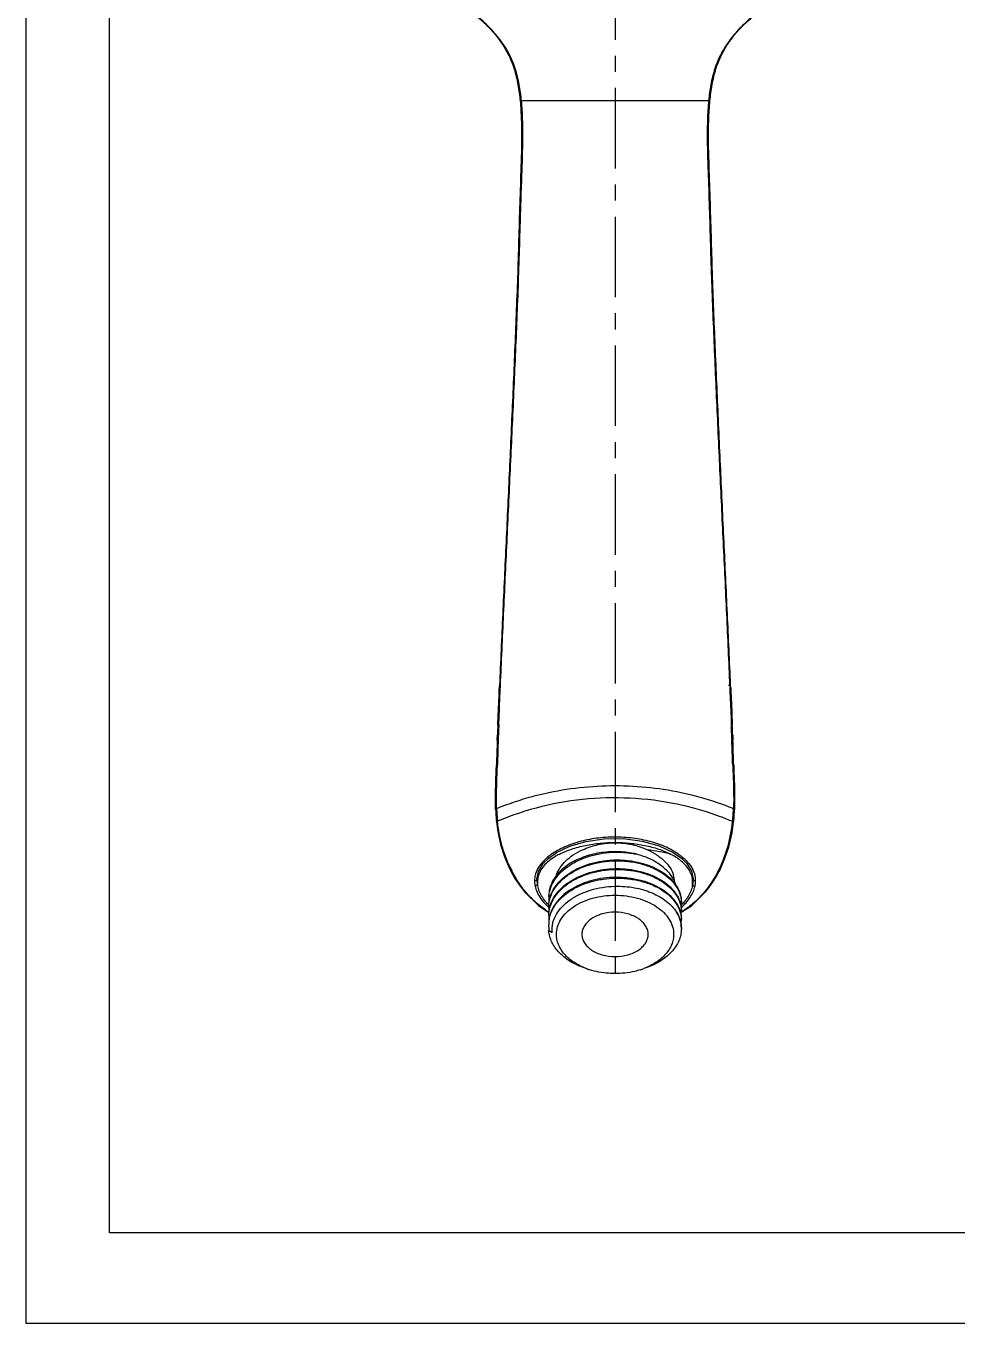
# Model space of a CAD drawing. Header units: millimetres. Extents: x 1664 to 1961, y 530 to 950.
# Drawn here: x 1663.6 to 1808.2, y 530.1 to 731.5 of the extents above; entities that cross this region are included whole.
import ezdxf

# ---------------------------------------------------------------- set-up
doc = ezdxf.new("R2010")
doc.units = ezdxf.units.MM
doc.header["$LTSCALE"] = 10
doc.header["$MEASUREMENT"] = 0
doc.linetypes.add('CENTER', pattern=[2, 1.25, -0.25, 0.25, -0.25])
doc.layers.get('0').update_dxf_attribs({"color": 2, "linetype": 'CONTINUOUS'})
doc.layers.add('1', color=1, linetype='CENTER')
doc.layers.add('TXT', color=4, linetype='CONTINUOUS')

# ---------------------------------------------------------------- blocks, each defined once
blk = doc.blocks.new('BORDER')
for p, q in [((1, 1), (0, 1)), ((0, 1), (0, 0))]:
    blk.add_line(p, q)

msp = doc.modelspace()

# ---------------------------------------------------------------- linework, layer by layer
at = {"color": 7, "linetype": 'Continuous'}
for p, q in [((1740.55, 719.9), (1740.55, 719.93)), ((1740.81, 719.93), (1740.55, 719.93)), ((1755.08, 719.93), (1740.81, 719.93)), ((1769.35, 719.93), (1755.08, 719.93)), ((1769.44, 719.93), (1769.35, 719.93)), ((1769.53, 719.93), (1769.44, 719.93)), ((1769.62, 719.93), (1769.53, 719.93)), ((1769.62, 719.93), (1769.61, 719.9)), ((1737.14, 629.07), (1737.13, 628.95)), ((1737.27, 628.95), (1737.28, 629.06)), ((1772.77, 629.09), (1772.71, 629.11)), ((1772.89, 629.06), (1772.89, 628.95)), ((1773.03, 629.07), (1773.03, 629.12)), ((1773.03, 628.95), (1773.03, 629.07)), ((1736.87, 622.98), (1736.88, 623.07)), ((1736.87, 622.98), (1736.87, 622.95)), ((1737.02, 623.03), (1737.02, 623.07)), ((1737.02, 622.98), (1737.02, 623.03)), ((1773.14, 623.07), (1773.14, 623.03)), ((1773.14, 623.03), (1773.15, 622.94)), ((1773.29, 623.07), (1773.29, 622.98)), ((1773.29, 622.95), (1773.29, 622.98)), ((1736.78, 620.67), (1736.79, 620.72)), ((1736.78, 620.67), (1736.78, 620.63)), ((1736.79, 620.72), (1736.81, 621.43)), ((1736.93, 620.72), (1736.93, 620.75)), ((1736.93, 620.66), (1736.93, 620.72)), ((1773.23, 620.75), (1773.24, 620.63)), ((1773.35, 621.41), (1773.38, 620.76)), ((1773.38, 620.76), (1773.38, 620.63)), ((1736.65, 616.63), (1736.65, 616.75)), ((1736.8, 616.63), (1736.8, 616.75)), ((1773.36, 616.73), (1773.37, 616.63)), ((1773.51, 616.73), (1773.51, 616.63)), ((1736.53, 609.86), (1736.53, 609.95)), ((1773.48, 609.95), (1773.48, 609.86)), ((1773.63, 609.95), (1773.63, 609.86)), ((1736.66, 607.94), (1736.66, 607.99)), ((1773.5, 607.89), (1773.5, 607.94)), ((1743.9, 601.43), (1744.79, 602.3)), ((1744.79, 602.3), (1744.79, 602.3)), ((1765.38, 602.3), (1765.38, 602.3)), ((1738.89, 600.28), (1738.96, 600.14)), ((1742.94, 598.99), (1742.94, 599)), ((1743.04, 599.54), (1743.03, 598.6)), ((1755.08, 599.31), (1755.07, 599.31)), ((1766.98, 600.25), (1767.23, 599.01)), ((1767.13, 598.6), (1767.12, 599.54)), ((1767.23, 599.01), (1767.23, 598.99)), ((1770.92, 599.61), (1771.2, 600.14)), ((1771.2, 600.14), (1771.28, 600.28)), ((1740.39, 597.85), (1741.01, 597.07)), ((1741.01, 597.07), (1743.18, 594.93)), ((1741.01, 597.07), (1741.01, 597.07)), ((1766.94, 594.88), (1769.13, 597.03)), ((1769.13, 597.03), (1769.65, 597.68)), ((1769.13, 597.03), (1769.13, 597.03)), ((1743.18, 594.93), (1744.8, 593.86)), ((1744.78, 596.38), (1744.78, 595.98)), ((1765.37, 593.87), (1766.94, 594.88)), ((1744.79, 591.63), (1744.78, 591.94)), ((1744.79, 591.63), (1744.79, 591.03)), ((1745.3, 590.66), (1744.79, 591.03)), ((1751.12, 584.95), (1750.6, 585.12)), ((1759.04, 584.95), (1759.56, 585.12))]:
    msp.add_line(p, q, dxfattribs=at)
for points in [[(1736.66, 607.94), (1736.87, 606.4), (1737.3, 604.41), (1737.86, 602.63), (1738.47, 601.13), (1738.89, 600.28)], [(1771.28, 600.28), (1772, 601.84), (1772.75, 603.99), (1773.26, 606.22), (1773.5, 607.89)], [(1744.79, 602.3), (1746.01, 603.15), (1748.06, 604.14), (1750.56, 604.87), (1753.37, 605.28), (1756.34, 605.31), (1759.28, 604.94), (1761.93, 604.2), (1764.11, 603.18), (1765.38, 602.3)], [(1742.94, 599), (1743.18, 600.23), (1743.9, 601.43)], [(1765.38, 602.3), (1766.24, 601.45), (1766.98, 600.25)], [(1738.96, 600.14), (1739.54, 599.12), (1740.39, 597.85)], [(1769.65, 597.68), (1770.34, 598.67), (1770.92, 599.61)]]:
    msp.add_lwpolyline(points, dxfattribs=at)
for centre, radius, start, end in [((1760.04, 579.97), 50.75, 75.3364, 75.4731), ((2067.86, 608.91), 331.29, 177.5719, 177.8345), ((2038.4, 610.47), 301.64, 177.6228, 177.7562), ((1496.29, 611.27), 277.11, 2.276, 2.4147), ((1459.32, 609.59), 314.25, 2.1544, 2.4354), ((2830.77, 582.48), 1094.65, 178.00264, 178.20586), ((2956.18, 579.33), 1219.95, 178.05825, 178.24224), ((2134.75, 606.75), 398.06, 177.7647, 177.9839), ((1408.56, 608.08), 364.89, 1.9908, 2.2295), ((761.52, 586), 1012.3, 1.73944, 1.96019), ((1009.97, 593.42), 763.9, 1.74905, 2.04169), ((1764.4, 610.8), 27.88, 181.9397, 183.2166), ((1764.18, 610.79), 27.66, 183.2147, 184.5461), ((1763.61, 610.74), 27.09, 184.5452, 185.8348), ((1767.17, 611.11), 30.51, 182.18, 182.3346), ((1767.25, 611.11), 30.59, 182.3346, 183.377), ((1766.68, 611.07), 30.01, 183.3732, 184.6132), ((1765.71, 611), 29.04, 184.6137, 185.9199), ((1742.69, 611.15), 30.82, 354.0485, 355.319), ((1743.87, 611.09), 29.63, 355.2403, 356.5787), ((1747.35, 610.86), 26.14, 356.6412, 357.8258), ((1746.07, 610.79), 27.58, 354.075, 355.3128), ((1746.55, 610.75), 27.1, 355.2956, 356.7242), ((1747.25, 610.71), 26.4, 356.7426, 358.1563), ((1747.59, 599.22), 4.37, 132.0244, 134.3363), ((1755.06, 567.78), 36.16, 76.0681, 81.9273), ((1762.52, 598.89), 4.66, 47.8892, 50.0305), ((1756.13, 609.14), 19.23, 205.1715, 207.2205), ((1760.45, 595.82), 7.76, 52.7341, 54.9516), ((1755.54, 608.84), 18.57, 207.2248, 207.7448), ((1754.78, 608.3), 17.65, 207.3426, 207.8466), ((1747.43, 598.65), 4.86, 175.4188, 178.5365), ((1746.75, 598.96), 3.81, 179.6323, 187.4476), ((1746.96, 598.99), 4.02, 187.4244, 191.2174), ((1746.51, 598.58), 3.48, 179.6006, 186.1347), ((1749.72, 598.5), 3.89, 162.3679, 163.4594), ((1760.48, 598.51), 3.85, 1.2942, 17.183), ((1759.92, 596.59), 4.87, 17.1565, 23.389), ((1763.6, 598.58), 3.53, 353.2891, 0.3642), ((1763.18, 598.99), 4.05, 348.2617, 352.2195), ((1763.4, 598.96), 3.83, 352.1938, 0.363), ((1763.83, 598.76), 3.77, 0.2247, 15.2153), ((1756.89, 607.55), 15.96, 332.0261, 332.2174), ((1758.14, 606.89), 14.55, 332.2295, 332.6427), ((1755.27, 608.52), 17.85, 332.2058, 332.7194), ((1753.19, 607.14), 15.69, 219.6146, 220.1315), ((1747.21, 599.04), 4.29, 191.232, 194.1226), ((1762.92, 599.05), 4.32, 345.5129, 348.2498), ((1756.99, 607.13), 15.66, 319.7199, 320.2358), ((1749.7, 595.98), 4.91, 175.3121, 179.9965), ((1749.71, 595.98), 4.93, 180.0086, 187.0521), ((1749.69, 594.63), 4.91, 178.3907, 179.9992), ((1749.7, 594.63), 4.92, 180.0054, 187.033), ((1761.04, 595.3), 4.34, 353.1435, 359.9868), ((1761.07, 595.3), 4.31, 359.9996, 1.8103), ((1754.28, 608.65), 17.55, 235.8897, 237.3007), ((1749.66, 593.28), 4.88, 178.3605, 179.9999), ((1749.7, 593.29), 4.92, 180.0155, 187.3294), ((1749.78, 592.07), 5, 166.5634, 179.9388), ((1749.75, 591.94), 4.97, 170.3011, 175.4511), ((1761.03, 593.96), 4.35, 353.4452, 359.9921), ((1761.02, 592.61), 4.36, 352.9797, 359.9861), ((1761.04, 593.96), 4.34, 0.0011, 1.8419), ((1761.05, 592.61), 4.33, 0.0005, 1.8335), ((1749.74, 591.94), 4.95, 175.4541, 178.3722), ((1749.72, 591.94), 4.94, 178.3729, 179.9933), ((1760.78, 591.33), 4.6, 0.0001, 0.9669), ((1754.59, 595.68), 11.28, 249.281, 252.0882), ((1755.6, 595.6), 11.19, 287.9006, 290.7302)]:
    msp.add_arc(centre, radius, start, end, dxfattribs=at)
for points, start_tangent, end_tangent in [([(1740.55, 719.93), (1740.2, 722.46), (1739.57, 724.94), (1738.57, 727.3), (1737.19, 729.45), (1735.51, 731.38), (1733.6, 733.09), (1731.49, 734.55), (1729.26, 735.81)], (-0.095825, 0.995398), (-0.884327, 0.466868)), ([(1729.26, 735.8), (1731.49, 734.54), (1733.57, 733.07), (1735.46, 731.35), (1737.1, 729.4), (1738.44, 727.23), (1739.4, 724.88), (1740, 722.41), (1740.34, 719.89)], (0.881362, -0.472442), (0.09464, -0.995512)), ([(1780.9, 735.81), (1778.67, 734.55), (1776.57, 733.09), (1774.66, 731.38), (1772.98, 729.45), (1771.59, 727.3), (1770.59, 724.94), (1769.96, 722.46), (1769.62, 719.93)], (-0.884508, -0.466525), (-0.096218, -0.99536)), ([(1769.82, 719.89), (1770.16, 722.41), (1770.76, 724.88), (1771.72, 727.23), (1773.06, 729.4), (1774.7, 731.35), (1776.59, 733.07), (1778.68, 734.54), (1780.91, 735.8)], (0.09464, 0.995512), (0.881362, 0.472442)), ([(1740.34, 719.89), (1740.52, 717), (1740.56, 714.1), (1740.42, 708.32), (1740.23, 702.55), (1740.07, 696.79), (1739.88, 691.06), (1739.66, 685.34), (1739.18, 673.96), (1738.67, 662.63), (1738.15, 651.38), (1737.63, 640.19), (1737.14, 629.07)], (0.094641, -0.995511), (-0.043205, -0.999066)), ([(1737.28, 629.06), (1737.78, 640.18), (1738.3, 651.37), (1738.83, 662.63), (1739.35, 673.95), (1739.84, 685.33), (1740.06, 691.05), (1740.25, 696.79), (1740.42, 702.54), (1740.51, 705.43), (1740.62, 708.31), (1740.76, 714.1), (1740.73, 717), (1740.55, 719.9)], (0.043438, 0.999056), (-0.099072, 0.99508)), ([(1740.55, 719.93), (1740.46, 719.92), (1740.39, 719.91), (1740.35, 719.9), (1740.34, 719.89)], (-0.991349, -0.131251), (0.415605, -0.909545)), ([(1769.61, 719.9), (1769.44, 717), (1769.4, 714.1), (1769.45, 711.2), (1769.55, 708.31), (1769.74, 702.54), (1769.91, 696.79), (1770.32, 685.33), (1770.81, 673.95), (1771.33, 662.63), (1771.86, 651.37), (1772.39, 640.18), (1772.88, 629.06)], (-0.099506, -0.995037), (0.043383, -0.999059)), ([(1773.03, 629.12), (1772.53, 640.23), (1772.01, 651.42), (1771.49, 662.67), (1770.98, 673.98), (1770.5, 685.36), (1770.28, 691.07), (1770.1, 696.81), (1769.93, 702.56), (1769.75, 708.33), (1769.6, 714.11), (1769.64, 717), (1769.82, 719.89)], (-0.043217, 0.999066), (0.094642, 0.995511)), ([(1769.62, 719.93), (1769.71, 719.92), (1769.77, 719.91), (1769.81, 719.9), (1769.82, 719.89)], (0.991397, -0.130889), (-0.415301, -0.909684)), ([(1736.88, 623.07), (1736.94, 624.59), (1737.13, 628.95)], (0.042558, 0.999094), (0.043161, 0.999068)), ([(1737.03, 623.07), (1737.09, 624.58), (1737.27, 628.95)], (0.041813, 0.999125), (0.042364, 0.999102)), ([(1737.13, 628.95), (1737.14, 628.98), (1737.19, 629.03), (1737.28, 629.06)], (-0.00637, 0.99998), (0.966023, 0.258456)), ([(1773.03, 628.95), (1773.02, 628.98), (1772.97, 629.03), (1772.88, 629.06)], (0.008342, 0.999965), (-0.967728, 0.251997)), ([(1772.89, 628.95), (1772.95, 627.49), (1773.14, 623.07)], (0.042293, -0.999105), (0.041878, -0.999123)), ([(1773.03, 628.95), (1773.1, 627.51), (1773.29, 623.07)], (0.043161, -0.999068), (0.042558, -0.999094)), ([(1736.87, 622.98), (1736.92, 623.03), (1737.02, 623.07)], (0.0434, 0.999058), (0.983499, 0.180916)), ([(1736.87, 622.95), (1736.91, 623), (1737.02, 623.03)], (0.0434, 0.999058), (0.983502, 0.180899)), ([(1773.29, 622.98), (1773.25, 623.03), (1773.14, 623.07)], (-0.043401, 0.999058), (-0.983502, 0.180897)), ([(1773.29, 622.95), (1773.25, 623), (1773.14, 623.03)], (-0.0434, 0.999058), (-0.983496, 0.180928)), ([(1736.78, 620.67), (1736.82, 620.72), (1736.93, 620.75)], (0.036696, 0.999326), (0.982103, 0.188342)), ([(1736.78, 620.63), (1736.82, 620.68), (1736.93, 620.72)], (0.036696, 0.999326), (0.982085, 0.188437)), ([(1773.38, 620.63), (1773.37, 620.67), (1773.23, 620.75)], (0.004127, 0.999991), (-0.955242, 0.295826)), ([(1736.53, 609.95), (1736.51, 611.65), (1736.65, 616.63)], (-0.031495, 0.999504), (0.031732, 0.999496)), ([(1736.65, 616.64), (1736.66, 616.67), (1736.71, 616.71), (1736.8, 616.75)], (-0.004216, 0.999991), (0.964034, 0.26578)), ([(1736.68, 609.95), (1736.66, 611.61), (1736.8, 616.63)], (-0.03633, 0.99934), (0.032588, 0.999469)), ([(1773.51, 616.64), (1773.47, 616.69), (1773.36, 616.73)], (0.010368, 0.999946), (-0.979456, 0.201657)), ([(1773.37, 616.63), (1773.48, 613.28), (1773.48, 609.95)], (0.036397, -0.999337), (-0.037452, -0.999298)), ([(1773.51, 616.63), (1773.57, 614.99), (1773.63, 609.95)], (0.031732, -0.999496), (-0.031496, -0.999504)), ([(1766.01, 612.29), (1755.08, 613.49), (1744.15, 612.29)], (-0.975839, 0.21849), (-0.97582, -0.218578)), ([(1744.15, 612.29), (1742.23, 611.82), (1736.68, 609.95)], (-0.97582, -0.218578), (-0.924657, -0.380802)), ([(1765.61, 610.46), (1750.95, 611.47), (1736.82, 608)], (-0.975055, 0.221964), (-0.919965, -0.392)), ([(1773.48, 609.95), (1771.67, 610.65), (1766.01, 612.29)], (-0.924711, 0.380671), (-0.975839, 0.21849)), ([(1736.53, 609.86), (1736.57, 609.91), (1736.68, 609.95)], (-0.229146, 0.973392), (0.981426, 0.19184)), ([(1773.34, 607.95), (1771.46, 608.71), (1765.61, 610.46)], (-0.919094, 0.394038), (-0.975055, 0.221964)), ([(1773.63, 609.86), (1773.6, 609.91), (1773.48, 609.95)], (0.229025, 0.973421), (-0.980592, 0.196057)), ([(1736.66, 607.94), (1736.67, 607.96), (1736.7, 607.97), (1736.82, 608)], (-0.10381, 0.994597), (0.981496, 0.191481)), ([(1738.72, 600.96), (1737.51, 604.26), (1736.82, 608)], (-0.425539, 0.90494), (-0.102798, 0.994702)), ([(1771.13, 600.34), (1772.54, 603.86), (1773.34, 607.95)], (0.458361, 0.888766), (0.105481, 0.994421)), ([(1773.5, 607.89), (1773.49, 607.91), (1773.46, 607.92), (1773.34, 607.95)], (0.110617, 0.993863), (-0.98158, 0.191053)), ([(1764.94, 602.89), (1763.91, 603.53), (1762.76, 604.09), (1760.23, 604.94), (1757.49, 605.42), (1754.66, 605.55), (1751.84, 605.31), (1749.15, 604.72), (1747.89, 604.28), (1746.71, 603.76), (1745.61, 603.16), (1744.66, 602.47)], (-0.823282, 0.567633), (-0.742631, -0.669701)), ([(1746.4, 602.87), (1747.34, 603.3), (1748.33, 603.68), (1749.38, 604), (1750.48, 604.26), (1752.75, 604.6), (1755.08, 604.71), (1757.41, 604.6), (1759.69, 604.26), (1761.83, 603.69), (1763.76, 602.87)], (0.8882, 0.459458), (0.88611, -0.463474)), ([(1750.03, 603.57), (1752.45, 604.38), (1755.08, 604.66)], (0.909643, 0.415392), (1, 0.000071)), ([(1755.08, 604.66), (1757.72, 604.38), (1760.13, 603.57)], (1, 0.000071), (0.908204, -0.418528)), ([(1744.8, 596.38), (1745.09, 597.7), (1745.74, 598.97), (1746.73, 600.14), (1748.01, 601.16), (1749.54, 602), (1751.28, 602.63), (1752.2, 602.87), (1753.14, 603.04), (1755.08, 603.2)], (0.081704, 0.996657), (0.999787, 0.020647)), ([(1746.4, 602.87), (1746.03, 602.67), (1745.02, 602)], (-0.8882, -0.459458), (-0.796123, -0.605134)), ([(1746.01, 599.68), (1746.55, 600.8), (1747.42, 601.84), (1748.6, 602.78), (1750.03, 603.57)], (0.302898, 0.953023), (0.909643, 0.415392)), ([(1755.08, 603.27), (1752.35, 603.03), (1749.81, 602.3), (1748.67, 601.78), (1747.65, 601.15), (1746.02, 599.66)], (-1, 0), (-0.628825, -0.777547)), ([(1758.48, 602.89), (1757.65, 603.06), (1755.08, 603.27)], (-0.973811, 0.227361), (-1, 0)), ([(1755.08, 603.2), (1755.95, 603.2), (1756.8, 603.14), (1757.65, 603.04), (1758.48, 602.89)], (0.999787, 0.020647), (0.978239, -0.207481)), ([(1764.39, 598.53), (1764.02, 599.25), (1763.52, 599.93), (1762.19, 601.16), (1761.37, 601.7), (1760.48, 602.17), (1759.51, 602.56), (1758.48, 602.89)], (-0.396157, 0.918183), (-0.964651, 0.263529)), ([(1760.13, 603.57), (1761.57, 602.78), (1762.2, 602.32), (1762.75, 601.83), (1763.63, 600.77), (1764.16, 599.65)], (0.908204, -0.418528), (0.295151, -0.955451)), ([(1764.91, 602.18), (1764.64, 602.36), (1763.76, 602.87)], (-0.818482, 0.574532), (-0.88611, 0.463474)), ([(1765.51, 602.46), (1765.37, 602.57), (1764.94, 602.89)], (-0.766042, 0.64279), (-0.823282, 0.567633)), ([(1744.53, 602.35), (1743.91, 601.78), (1742.72, 599.82)], (-0.774764, -0.632251), (-0.2746, -0.961559)), ([(1745.02, 602), (1744.2, 601.27), (1743.57, 600.45), (1743.17, 599.56), (1743.03, 598.62)], (-0.796123, -0.605134), (-0.012664, -0.99992)), ([(1744.79, 602.3), (1744.69, 602.28), (1744.53, 602.35)], (-0.769751, -0.638344), (-0.777608, 0.628749)), ([(1744.78, 594.77), (1745.02, 596.14), (1745.62, 597.45), (1746.59, 598.66), (1747.87, 599.72), (1751.19, 601.26), (1755.08, 601.86)], (0.028079, 0.999606), (0.999749, 0.022386)), ([(1744.78, 593.42), (1744.85, 594.11), (1745.02, 594.79), (1745.63, 596.1), (1746.59, 597.31), (1747.87, 598.38), (1749.42, 599.25), (1751.19, 599.92), (1753.1, 600.34), (1755.08, 600.51)], (0.028609, 0.999591), (0.999817, 0.019126)), ([(1744.92, 595.94), (1745.38, 597.15), (1746.13, 598.29), (1747.16, 599.32), (1748.43, 600.21), (1749.9, 600.95), (1751.54, 601.5), (1752.4, 601.7), (1753.28, 601.85), (1754.18, 601.95), (1755.08, 602)], (0.235378, 0.971904), (0.999783, 0.020843)), ([(1744.92, 594.59), (1745.38, 595.8), (1746.13, 596.94), (1747.15, 597.97), (1748.43, 598.87), (1749.9, 599.6), (1751.54, 600.16), (1755.08, 600.65)], (0.235581, 0.971855), (0.999815, 0.01921)), ([(1755.08, 602), (1755.59, 602), (1756.09, 601.98), (1756.59, 601.95), (1757.09, 601.91), (1758.07, 601.77), (1759.02, 601.56), (1760.8, 600.96), (1762.37, 600.15), (1763.65, 599.15), (1764.6, 598), (1765.18, 596.74), (1765.33, 596.09), (1765.38, 595.44)], (0.999783, 0.020843), (-0.000006, -1)), ([(1755.08, 601.86), (1757.07, 601.77), (1758.97, 601.43), (1760.74, 600.85), (1762.29, 600.05), (1763.57, 599.08), (1764.54, 597.95), (1765.15, 596.72), (1765.31, 596.08), (1765.38, 595.44)], (0.999749, 0.022386), (0.031587, -0.999501)), ([(1755.08, 600.65), (1756.09, 600.64), (1757.09, 600.56), (1759.02, 600.21), (1760.8, 599.62), (1762.37, 598.8), (1763.65, 597.8), (1764.6, 596.65), (1764.94, 596.04), (1765.18, 595.4), (1765.33, 594.75), (1765.38, 594.1)], (0.999815, 0.01921), (-0.000005, -1)), ([(1755.08, 600.51), (1758.97, 600.09), (1760.74, 599.51), (1762.29, 598.71), (1763.57, 597.73), (1764.54, 596.61), (1765.15, 595.38), (1765.31, 594.74), (1765.38, 594.1)], (0.999817, 0.019126), (0.032135, -0.999484)), ([(1767.13, 598.62), (1766.99, 599.56), (1766.6, 600.44), (1765.97, 601.26), (1765.15, 602)], (-0.012655, 0.99992), (-0.795767, 0.605602)), ([(1765.38, 602.3), (1765.48, 602.27), (1765.64, 602.35)], (0.778608, -0.627511), (0.773839, 0.633383)), ([(1765.64, 602.35), (1766.79, 601.13), (1767.46, 599.75)], (0.758892, -0.651216), (0.262549, -0.964919)), ([(1738.89, 600.28), (1738.96, 600.22), (1738.99, 600.2)], (0.46175, -0.88701), (0.965738, -0.25952)), ([(1738.96, 600.14), (1739.03, 600.08), (1739.06, 600.07)], (0.47149, -0.881871), (0.969628, -0.244582)), ([(1738.99, 600.2), (1739.01, 600.2), (1739.1, 600.2)], (0.965738, -0.25952), (0.994745, 0.102383)), ([(1739.06, 600.07), (1739.09, 600.06), (1739.18, 600.06)], (0.969628, -0.244582), (0.99469, 0.102915)), ([(1741.1, 597.14), (1740.56, 597.84), (1739.18, 600.06)], (-0.637622, 0.77035), (-0.463334, 0.886184)), ([(1742.94, 598.99), (1742.9, 598.88), (1742.81, 598.81), (1742.57, 598.77)], (-0.01465, -0.999893), (-0.986142, 0.165901)), ([(1742.57, 598.77), (1742.62, 598.17), (1742.65, 597.97)], (-0.001413, -0.999999), (0.20484, -0.978795)), ([(1742.72, 599.82), (1742.58, 599.04)], (-0.2746, -0.961559), (-0.080358, -0.996766)), ([(1746.02, 599.66), (1745.49, 598.89), (1745.1, 598.07), (1744.86, 597.23), (1744.78, 596.38)], (-0.628825, -0.777547), (0.000009, -1)), ([(1744.85, 592.77), (1745.24, 594.03), (1745.95, 595.23), (1746.96, 596.32), (1748.24, 597.27), (1751.42, 598.64), (1752.31, 598.85), (1753.22, 599.02), (1755.08, 599.17)], (0.168456, 0.985709), (0.999777, 0.021118)), ([(1755.07, 599.31), (1753.27, 599.16), (1751.52, 598.81), (1749.89, 598.26), (1748.41, 597.52), (1747.14, 596.62), (1746.12, 595.58), (1745.37, 594.45), (1744.92, 593.24)], (-0.999732, -0.023166), (-0.231918, -0.972735)), ([(1755.08, 599.31), (1756.09, 599.3), (1757.09, 599.22), (1758.07, 599.07), (1759.02, 598.87), (1760.8, 598.27), (1762.37, 597.46), (1763.65, 596.46), (1764.6, 595.3), (1765.18, 594.05), (1765.33, 593.41), (1765.38, 592.75)], (0.999748, 0.022456), (0, -1)), ([(1755.08, 599.17), (1757.07, 599.08), (1758.03, 598.94), (1758.97, 598.74), (1760.74, 598.16), (1762.29, 597.37), (1763.57, 596.39), (1764.54, 595.26), (1765.15, 594.03), (1765.31, 593.4), (1765.38, 592.75)], (0.999777, 0.021118), (0.031993, -0.999488)), ([(1767.23, 598.99), (1767.26, 598.88), (1767.34, 598.81), (1767.59, 598.77)], (0.013477, -0.999909), (0.985864, 0.16755)), ([(1767.5, 597.93), (1767.54, 598.14), (1767.59, 598.77)], (0.213949, 0.976845), (-0.001519, 0.999999)), ([(1770.99, 600.06), (1770.56, 599.3), (1769.03, 597.11)], (-0.460801, -0.887504), (-0.639631, -0.768682)), ([(1771.1, 600.07), (1770.99, 600.06)], (-0.967148, -0.254215), (-0.994546, 0.104296)), ([(1771.17, 600.21), (1771.15, 600.2), (1771.06, 600.2)], (-0.969754, -0.244084), (-0.994702, 0.102797)), ([(1771.2, 600.14), (1771.14, 600.08), (1771.1, 600.07)], (-0.465997, -0.884786), (-0.967148, -0.254215)), ([(1771.28, 600.28), (1771.21, 600.22), (1771.17, 600.21)], (-0.465648, -0.88497), (-0.969754, -0.244084)), ([(1741.01, 597.07), (1741.04, 597.04), (1741.19, 597.03)], (0.6472, -0.76232), (0.965513, 0.260355)), ([(1744.44, 594.12), (1742.69, 595.49), (1741.19, 597.03)], (-0.82795, 0.560801), (-0.644405, 0.764685)), ([(1743.01, 598.21), (1742.89, 598.03), (1742.65, 597.97)], (-0.087859, -0.996133), (-0.998136, 0.061031)), ([(1744.78, 595.01), (1744.12, 595.76), (1743.59, 596.55), (1743.23, 597.38), (1743.05, 598.21)], (-0.709957, 0.704245), (-0.106148, 0.99435)), ([(1745.29, 590.95), (1745.32, 591.62), (1745.44, 592.28), (1745.98, 593.56), (1746.88, 594.74), (1748.09, 595.79), (1749.58, 596.66), (1751.29, 597.31), (1753.15, 597.74), (1755.08, 597.91)], (-0.026068, 0.99966), (0.999686, 0.025076)), ([(1745.98, 590.44), (1746.16, 591.62), (1746.67, 592.77), (1747.52, 593.82), (1748.65, 594.74), (1750.03, 595.5), (1751.6, 596.06), (1755.08, 596.53)], (0, 1), (1, 0)), ([(1755.08, 597.91), (1756.6, 597.87), (1758.08, 597.69), (1759.5, 597.35), (1760.18, 597.13), (1760.83, 596.88), (1762.03, 596.28), (1763.08, 595.57), (1764.65, 593.88)], (0.999686, 0.025076), (0.538234, -0.842795)), ([(1755.08, 596.53), (1758.56, 596.06), (1760.14, 595.5), (1761.52, 594.74), (1762.65, 593.82), (1763.49, 592.77), (1764.01, 591.62), (1764.18, 590.44)], (1, 0), (0, -1)), ([(1767.11, 598.17), (1766.92, 597.34), (1766.55, 596.52), (1766.02, 595.73), (1765.35, 594.98)], (-0.11656, -0.993184), (-0.713676, -0.700476)), ([(1765.36, 594.61), (1766.75, 596.2), (1767.5, 597.93)], (0.747338, 0.664444), (0.213875, 0.976861)), ([(1768.94, 597), (1767.35, 595.38), (1765.47, 593.95)], (-0.646403, -0.762996), (-0.837483, -0.546463)), ([(1767.15, 598.17), (1767.26, 598), (1767.5, 597.93)], (0.095523, -0.995427), (0.998356, 0.05731)), ([(1769.13, 597.03), (1769.1, 597.01), (1768.94, 597)], (-0.643104, -0.765779), (-0.964488, 0.264128)), ([(1744.78, 594.77), (1744.79, 595.06), (1744.92, 595.94)], (-0.000007, 1), (0.235378, 0.971904)), ([(1744.78, 593.43), (1744.79, 593.72), (1744.92, 594.59)], (0.000004, 1), (0.235581, 0.971855)), ([(1755.08, 593.88), (1753.12, 593.62), (1752.24, 593.3), (1751.46, 592.88), (1750.82, 592.36), (1750.34, 591.77), (1750.04, 591.13), (1749.94, 590.46)], (-1, 0), (-0.011717, -0.999931)), ([(1760.23, 590.46), (1760.12, 591.13), (1759.82, 591.77), (1759.35, 592.36), (1758.71, 592.88), (1757.93, 593.3), (1757.04, 593.62), (1755.08, 593.88)], (-0.011799, 0.99993), (-1, 0)), ([(1765.38, 591.41), (1765.2, 592.67), (1764.65, 593.88)], (-0.000314, 1), (-0.524075, 0.851672)), ([(1764.65, 593.88), (1765.19, 592.66), (1765.38, 591.41)], (0.511565, -0.859244), (0.016872, -0.999858)), ([(1750.6, 585.12), (1748.29, 586.14), (1746.48, 587.54), (1745.8, 588.35), (1745.28, 589.21), (1744.94, 590.11), (1744.79, 591.03)], (-0.951511, 0.307614), (-0.064753, 0.997901)), ([(1745.3, 590.66), (1745.29, 590.95)], (-0.089059, 0.996026), (-0.026068, 0.99966)), ([(1750.6, 585.14), (1748.69, 586.1), (1747.89, 586.7), (1747.22, 587.37), (1746.69, 588.09), (1746.3, 588.85), (1746.06, 589.63), (1745.98, 590.44)], (-0.935222, 0.354061), (0, 1)), ([(1749.94, 590.46), (1750.03, 589.79), (1750.32, 589.14), (1750.79, 588.54), (1751.43, 588.01), (1752.21, 587.58), (1753.1, 587.26), (1755.08, 586.99)], (-0.011717, -0.999931), (1, 0)), ([(1755.08, 586.99), (1757.06, 587.26), (1757.95, 587.58), (1758.74, 588.01), (1759.37, 588.54), (1759.85, 589.14), (1760.14, 589.79), (1760.23, 590.46)], (1, 0), (-0.011799, 0.99993)), ([(1765.38, 591.33), (1765.28, 590.37), (1764.98, 589.42), (1764.49, 588.52), (1763.81, 587.66), (1761.95, 586.19), (1759.56, 585.12)], (0, -1), (-0.951515, -0.307603)), ([(1764.18, 590.44), (1764.1, 589.63), (1763.87, 588.85), (1763.48, 588.09), (1762.94, 587.37), (1762.27, 586.7), (1761.47, 586.1), (1759.56, 585.14)], (0, -1), (-0.935222, -0.354061)), ([(1755.08, 584.35), (1754.06, 584.39), (1751.12, 584.95)], (-1, 0), (-0.9515, 0.30765)), ([(1759.04, 584.95), (1758.1, 584.69), (1755.08, 584.35)], (-0.9515, -0.30765), (-1, 0))]:
    msp.add_spline(points, degree=3, dxfattribs=dict(at, start_tangent=start_tangent, end_tangent=end_tangent))
msp.add_open_spline([(1742.65, 597.97), (1742.8, 597.3), (1743.38, 596.05), (1744.3, 595.06), (1744.78, 594.63)], degree=3, knots=[0, 0, 0, 0, 2.060683, 4.007931, 4.007931, 4.007931, 4.007931], dxfattribs=at)
at = {"layer": '1'}
msp.add_line((1755.08, 841.91), (1755.08, 582.35), dxfattribs=at)
at = {"layer": 'TXT'}
for p, q in [((1676.58, 544.06), (1676.58, 939.06)), ((1950.58, 544.06), (1676.58, 544.06))]:
    msp.add_line(p, q, dxfattribs=at)

# ---------------------------------------------------------------- block references
at = {"xscale": 420, "yscale": 297, "zscale": 420, "rotation": 90}
msp.add_blockref('BORDER', (1960.58, 530.06), dxfattribs=at)

doc.saveas('drawing.dxf')
